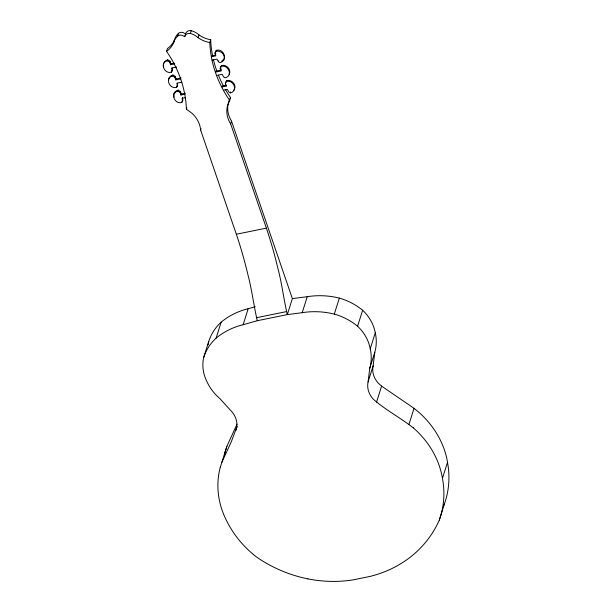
<?xml version="1.0" encoding="UTF-8"?>
<svg xmlns="http://www.w3.org/2000/svg" width="612" height="612" viewBox="0 0 612 612"><rect width="100%" height="100%" fill="white"/><g stroke="black" fill="none" stroke-linecap="round" stroke-linejoin="round"><path stroke-width="0.92" d="M168.56 80.44C168.407 77.823 170.442 75.505 172.966 75.024L175.17 76.309L176.072 78.948L175.774 79.904L180.747 78.887M173.877 94.049L174.037 97.056M224.229 58.706C225.208 54.193 220.328 50.299 216.051 51.232L214.957 53.19L215.868 55.83L211.721 56.671M413.329 427.887C400.493 417.843 385.851 410.132 373.511 399.414A22.659 19.645 17.5 0 1 368.087 381.911L369.747 368.271A50.781 44.026 17.5 0 0 370.237 348.763L375.294 332.775M368.08 381.911L373.121 365.922L374.789 352.283A50.781 44.026 17.5 0 0 375.278 332.775A44.974 38.992 17.5 0 0 362.641 310.238L357.592 326.234A57.176 49.564 17.5 0 0 334.313 314.071M230.663 123.968L231.543 121.184L292.36 298.602L287.319 314.599L257.292 320.711C253.712 305.472 251.907 289.736 247.883 274.536A136.476 36.659 78.5 0 0 236.347 234.243L200.637 130.081A28.336 24.564 17.5 0 0 191.939 113.205L186.415 109.242A126.363 109.54 17.5 0 0 166.563 51.324A24.426 21.175 17.5 0 0 173.647 42.656A16.677 14.458 17.5 0 1 177.694 36.07A5.11 4.429 17.5 0 1 182.139 35.305L184.679 36.674L186.017 34.517A5.11 4.429 17.5 0 1 190.363 33.492A16.677 14.458 17.5 0 1 198.089 37.684A24.426 21.175 17.5 0 0 209.817 42.526A126.363 109.54 17.5 0 0 229.676 100.429L227.419 105.983A28.336 24.564 17.5 0 0 230.678 123.961L266.373 228.131A136.476 36.659 78.5 0 1 277.909 268.423C281.933 283.624 283.738 299.36 287.319 314.599L302.206 312.686A72.361 62.73 17.5 0 1 334.305 314.094L339.346 298.098A57.176 49.564 17.5 0 1 362.618 310.253M184.679 36.674L185.788 33.186L186.897 31.725A5.11 4.429 17.5 0 1 191.242 30.699A16.677 14.458 17.5 0 1 198.969 34.899A24.426 21.175 17.5 0 0 210.696 39.742M228.873 101.278L228.299 103.199A28.336 24.564 17.5 0 0 231.558 121.176M220.328 467.178L226.853 446.423L237.043 424.131M225.369 451.189L226.853 446.423M166.563 51.324L167.443 48.532A24.426 21.175 17.5 0 0 174.527 39.864A16.677 14.458 17.5 0 1 178.574 33.278A5.11 4.429 17.5 0 1 183.019 32.513L185.558 33.882M172.148 68.016L172.431 69.898L171.368 72.201C164.261 74.381 159.304 62.493 167.466 60.81L167.764 59.861L169.968 61.146L170.878 63.786L170.58 64.734L174.718 63.893M173.663 42.656L174.542 39.872M177.702 36.07L178.582 33.285M170.58 64.734L169.669 62.095L169.968 61.146M171.368 72.201L172.431 69.898M177.342 83.186L177.633 85.068L176.57 87.363C169.463 89.543 164.506 77.655 172.668 75.98L172.966 75.024M175.774 79.904L174.871 77.257L175.17 76.309M190.363 33.492L191.242 30.707M176.57 87.363L177.633 85.068M174.129 93.621L176.34 91.593L177.84 91.081L178.146 90.132L180.349 91.41L181.251 94.057L180.953 95.005L185.099 94.164M180.953 95.005L180.05 92.366L180.349 91.41M198.097 37.684L198.977 34.892M178.146 90.132C169.922 91.93 173.992 104.644 181.749 102.472L182.804 100.169L182.384 97.346M181.749 102.472L182.804 100.169M186.415 109.242L186.859 107.85M209.817 42.519L210.696 39.726A126.363 109.54 17.5 0 0 212.708 56.388M214.957 53.19L216.357 50.283C224.114 48.111 228.177 60.825 219.96 62.623L218.43 61.736L216.992 59.119L212.02 60.137M216.051 51.232L216.357 50.283M218.43 61.736L218.729 60.787M200.637 130.081L201.08 128.688M216.09 72.009L221.062 70.992L220.159 68.353L221.552 65.446C226.341 64.275 231.787 69.615 229.163 74.297M220.159 68.353L221.552 65.446M222.095 86.942L226.241 86.101L225.338 83.462L226.731 80.555C232.116 79.07 237.9 86.261 233.402 90.561M225.338 83.462L226.731 80.555M226.241 86.101L226.539 85.144L222.393 85.994M224.053 90.063L227.366 89.39L228.804 92.007L230.334 92.894L230.632 91.938M229.676 100.437L230.548 97.645A126.363 109.54 17.5 0 1 225.338 89.383M221.812 462.42L231.443 441.451L236.699 427.268A22.659 19.645 17.5 0 0 230.204 409.986L220.014 398.756A50.781 44.026 17.5 0 1 207.093 381.98A44.974 38.992 17.5 0 1 203.643 357.569L208.692 341.58A44.974 38.992 17.5 0 0 208.126 344.931M203.674 357.584A57.176 49.564 17.5 0 1 216.097 338.138L221.154 322.157A72.361 62.73 17.5 0 1 248.166 308.716M216.12 338.161A72.361 62.73 17.5 0 1 243.125 324.704L248.166 308.731L255.25 306.719M235.773 430.756L237.173 426.312M302.206 312.686L307.247 296.698A72.361 62.73 17.5 0 1 339.346 298.105M369.747 368.271L374.789 352.283M376.556 402.092L381.597 386.103L378.553 383.418A22.659 19.645 17.5 0 1 373.129 365.922M408.984 424.307L414.026 408.319L381.597 386.103M307.882 578.868A115.882 100.46 17.5 0 0 353.147 579.87L370.046 576.42A115.882 100.46 17.5 0 0 408.77 558.328C421.974 548.451 432.661 535.24 439.286 520.124A103.665 89.865 17.5 0 0 442.461 478.324L447.533 462.328A92.657 80.325 17.5 0 0 418.386 411.876L414.026 408.319M439.286 520.124L444.327 504.135A103.665 89.865 17.5 0 0 447.502 462.335M229.118 100.659L229.622 99.419M443.532 505.764L444.327 504.135M229.936 98.83L230.548 97.645M223.969 59.127L221.758 61.154M167.764 59.861C164.659 60.381 162.54 63.793 163.664 66.784M230.334 92.894C238.496 91.211 233.539 79.323 226.432 81.503M243.125 324.72L257.292 320.711M170.878 63.786L174.19 63.113M212.02 55.723L215.332 55.049M176.677 67.014L171.704 68.031L172.133 70.854M176.072 78.948L181.045 77.938M215.562 71.221L221.36 70.043L220.458 67.404M181.879 82.184L176.906 83.194L177.327 86.017M217.214 75.299L222.194 74.289L223.632 76.905L225.155 77.785C233.317 76.11 228.36 64.222 221.253 66.402M181.251 94.057L185.398 93.208M185.398 97.622L182.078 98.295L182.506 101.118M236.347 234.243L266.373 228.131M256.283 317.75L286.309 311.638M292.36 298.602L307.247 296.698M307.874 578.875C289.644 575.181 272.21 567.783 256.864 557.264A103.665 89.865 17.5 0 1 227.32 522.12A92.657 80.325 17.5 0 1 220.297 467.17M167.466 60.81L169.669 62.095M172.668 75.98L174.871 77.257M177.84 91.081L180.05 92.366M215.256 52.234L215.86 53.994M357.592 326.227A44.974 38.992 17.5 0 1 370.229 348.763M413.345 427.864A92.657 80.325 17.5 0 1 442.438 478.324M223.625 86.3A126.363 109.54 17.5 0 1 218.423 75.238M216.877 71.191A126.363 109.54 17.5 0 1 213.443 59.701M224.375 455.236A92.657 80.325 17.5 0 1 225.338 451.182M208.715 341.588A57.176 49.564 17.5 0 1 221.139 322.149"/></g></svg>
